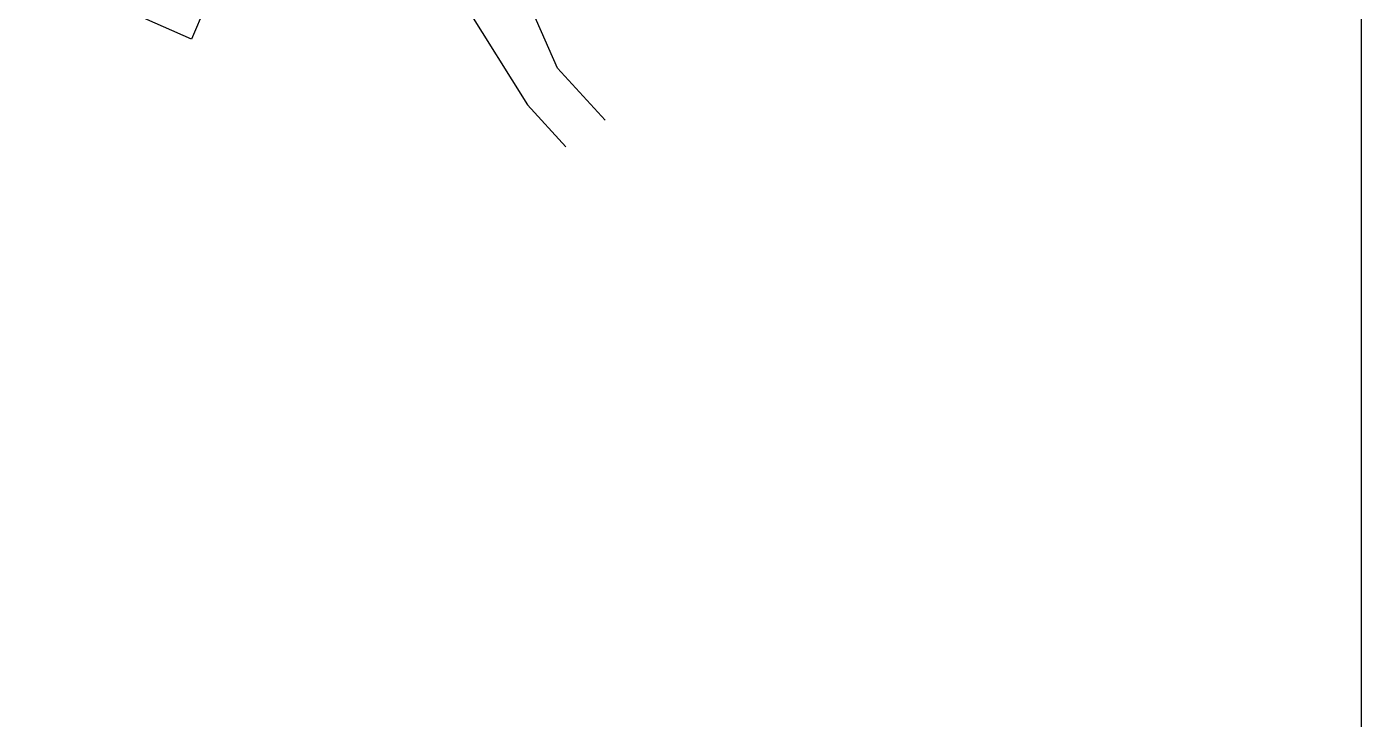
# Model space of a CAD drawing. Header units: metres. Extents: x 5050628 to 5051714, y 2427166 to 2427740.
# Drawn here: x 5051348.7 to 5051442.7, y 2427453.2 to 2427502.1 of the extents above; entities that cross this region are included whole.
import ezdxf

# ---------------------------------------------------------------- set-up
doc = ezdxf.new("R2010")
doc.units = ezdxf.units.M
doc.layers.add('LEVANTAMIENTO', color=253, linetype='Continuous', true_color=0xbebebe)
doc.layers.add('ORTOFOTO', color=7, linetype='Continuous')
picture_1 = doc.add_image_def('image1.jpg', size_in_pixel=(6889, 5778))

msp = doc.modelspace()

# ---------------------------------------------------------------- linework, layer by layer
at = {"layer": 'LEVANTAMIENTO'}
for points in [[(5051389.449, 2427495.505), (5051386.085, 2427499.176), (5051383.749, 2427504.523), (5051383.639, 2427508.288), (5051389.996, 2427511.331), (5051397.441, 2427515.971), (5051402.721, 2427521.524), (5051407.554, 2427528.949), (5051409.749, 2427536.571), (5051410.941, 2427545.784), (5051411.748, 2427554.641), (5051410.483, 2427563.474), (5051407.64, 2427571.595), (5051404.101, 2427579.183), (5051402.336, 2427584.702), (5051402.016, 2427591.905), (5051404.609, 2427600.194)], [(5051340.334, 2427490.181), (5051351.378, 2427510.844), (5051353.794, 2427511.948), (5051356.06, 2427512.046), (5051358.826, 2427511.806), (5051367.482, 2427508.699), (5051374.274, 2427507.4), (5051377.926, 2427506.379), (5051379.665, 2427503.45), (5051383.967, 2427496.589), (5051386.668, 2427493.631)], [(5051351.026, 2427505.338), (5051352.948, 2427509.874), (5051362.229, 2427505.761), (5051360.297, 2427501.223), (5051351.026, 2427505.338)]]:
    msp.add_lwpolyline(points, dxfattribs=at)

# ---------------------------------------------------------------- pictures from other files: only their frames are drawn
at = {"layer": 'ORTOFOTO'}
image = msp.add_image(picture_1, insert=(5050758.889, 2427166.467), size_in_units=(683.85, 573.565), dxfattribs=at)
image.dxf.flags = 11

doc.saveas('drawing.dxf')
